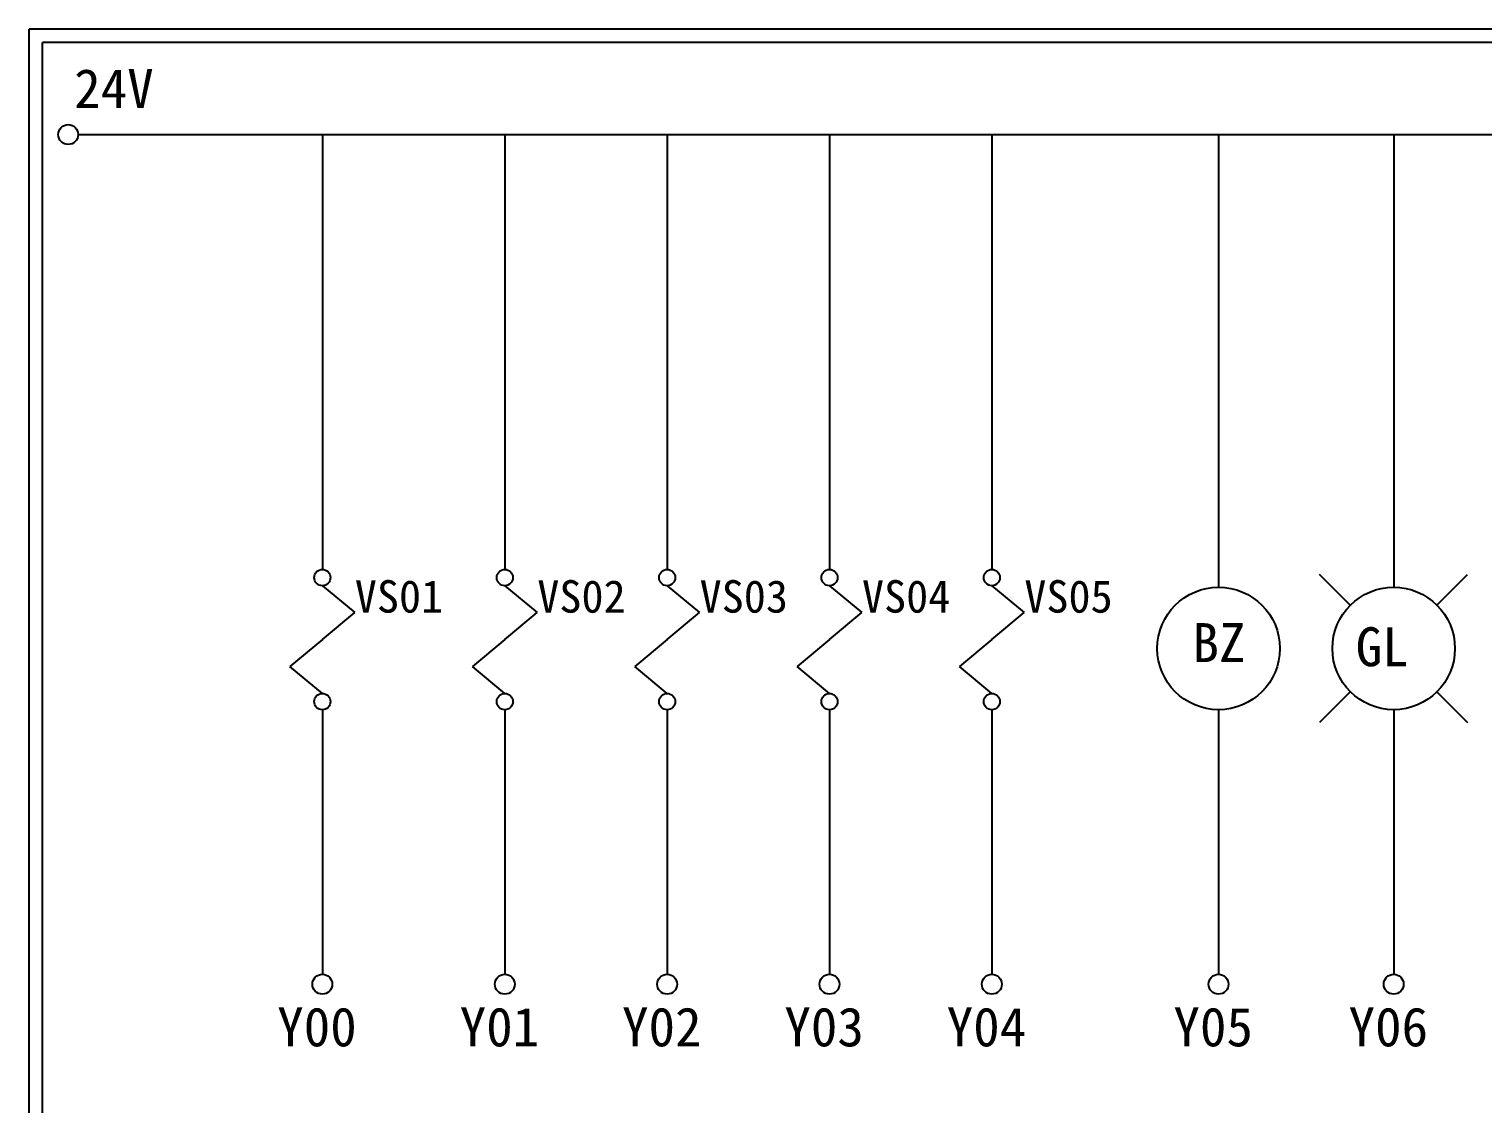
# Model space of a CAD drawing. Extents: x 926 to 1213, y 3 to 207.
# Drawn here: x 925.7 to 1060.1, y 107.6 to 207 of the extents above; entities that cross this region are included whole.
import ezdxf

# ---------------------------------------------------------------- set-up
doc = ezdxf.new("R2010")
doc.units = 0
doc.layers.get('0').update_dxf_attribs({"linetype": 'CONTINUOUS'})
doc.layers.add('圖框層', color=7, linetype='CONTINUOUS')
doc.layers.add('標尺寸層', color=3, linetype='CONTINUOUS')
doc.styles.add('STSL', font='KAIU.TTF')

msp = doc.modelspace()

# ---------------------------------------------------------------- linework, layer by layer
for p, q in [((1047.82, 153.73), (1044.99, 156.56)), ((1055.83, 153.73), (1058.66, 156.56)), ((1047.82, 145.73), (1044.99, 142.9)), ((1055.83, 145.73), (1058.66, 142.9))]:
    msp.add_line(p, q)
at = {"layer": '圖框層', "color": 7}
for p, q in [((1212.74, 206.97), (925.74, 206.97)), ((925.74, 3), (925.74, 206.97)), ((1211.49, 205.72), (926.99, 205.72)), ((926.99, 4.25), (926.99, 205.72))]:
    msp.add_line(p, q, dxfattribs=at)
at = {"layer": '標尺寸層', "color": 7}
for p, q in [((930.28, 197.22), (1207.88, 197.22)), ((952.84, 197.22), (952.84, 157.03)), ((969.7, 197.22), (969.7, 157.03)), ((984.7, 197.22), (984.7, 157.03)), ((999.7, 197.22), (999.7, 157.03)), ((1014.7, 197.22), (1014.7, 157.03)), ((1035.65, 197.22), (1035.65, 155.39)), ((1051.83, 197.22), (1051.83, 155.39)), ((952.84, 155.53), (955.84, 153.04)), ((969.7, 155.53), (972.7, 153.04)), ((984.7, 155.53), (987.7, 153.04)), ((999.7, 155.53), (1002.7, 153.04)), ((1014.7, 155.53), (1017.7, 153.04)), ((952.84, 150.55), (955.84, 153.04)), ((969.7, 150.55), (972.7, 153.04)), ((984.7, 150.55), (987.7, 153.04)), ((999.7, 150.55), (1002.7, 153.04)), ((1014.7, 150.55), (1017.7, 153.04)), ((952.84, 150.55), (949.83, 148.06)), ((969.7, 150.55), (966.7, 148.06)), ((984.7, 150.55), (981.7, 148.06)), ((999.7, 150.55), (996.7, 148.06)), ((1014.7, 150.55), (1011.7, 148.06)), ((952.84, 145.57), (949.83, 148.06)), ((969.7, 145.57), (966.7, 148.06)), ((984.7, 145.57), (981.7, 148.06)), ((999.7, 145.57), (996.7, 148.06)), ((1014.7, 145.57), (1011.7, 148.06)), ((952.84, 144.07), (952.84, 119.62)), ((969.7, 144.07), (969.7, 119.62)), ((984.7, 144.07), (984.7, 119.62)), ((999.7, 144.07), (999.7, 119.62)), ((1014.7, 144.07), (1014.7, 119.62)), ((1051.83, 144.07), (1051.83, 119.62))]:
    msp.add_line(p, q, dxfattribs=at)
at = {"layer": '標尺寸層'}
msp.add_line((1035.65, 144.07), (1035.65, 119.62), dxfattribs=at)
at = {"layer": '標尺寸層', "color": 7}
for centre, radius in [((929.36, 197.22), 0.92), ((952.84, 156.28), 0.751), ((969.7, 156.28), 0.751), ((984.7, 156.28), 0.751), ((999.7, 156.28), 0.751), ((1014.7, 156.28), 0.751), ((1035.65, 149.73), 5.66), ((1051.83, 149.73), 5.66), ((952.84, 144.82), 0.751), ((969.7, 144.82), 0.751), ((984.7, 144.82), 0.751), ((999.7, 144.82), 0.751), ((1014.7, 144.82), 0.751), ((952.84, 118.7), 0.92), ((969.7, 118.7), 0.92), ((984.7, 118.7), 0.92), ((999.7, 118.7), 0.92), ((1014.7, 118.7), 0.92), ((1035.65, 118.7), 0.92), ((1051.83, 118.7), 0.92)]:
    msp.add_circle(centre, radius, dxfattribs=at)

# ---------------------------------------------------------------- texts
at = {"layer": '圖框層', "color": 4, "style": 'STSL'}
for s, height, p in [('24V', 3.6, (929.91, 199.68)), ('VS01', 3, (955.84, 153.04)), ('VS02', 3, (972.7, 153.04)), ('VS03', 3, (987.7, 153.04)), ('VS04', 3, (1002.7, 153.04)), ('VS05', 3, (1017.7, 153.04)), ('BZ', 3.6, (1033.24, 148.47)), ('GL', 3.6, (1048.32, 148.09)), ('Y00', 3.6, (948.67, 112.96)), ('Y01', 3.6, (965.53, 112.96)), ('Y02', 3.6, (980.53, 112.96)), ('Y03', 3.6, (995.53, 112.96)), ('Y04', 3.6, (1010.53, 112.96)), ('Y05', 3.6, (1031.48, 112.96)), ('Y06', 3.6, (1047.66, 112.96))]:
    msp.add_text(s, height=height, dxfattribs=at).set_placement(p)

doc.saveas('drawing.dxf')
